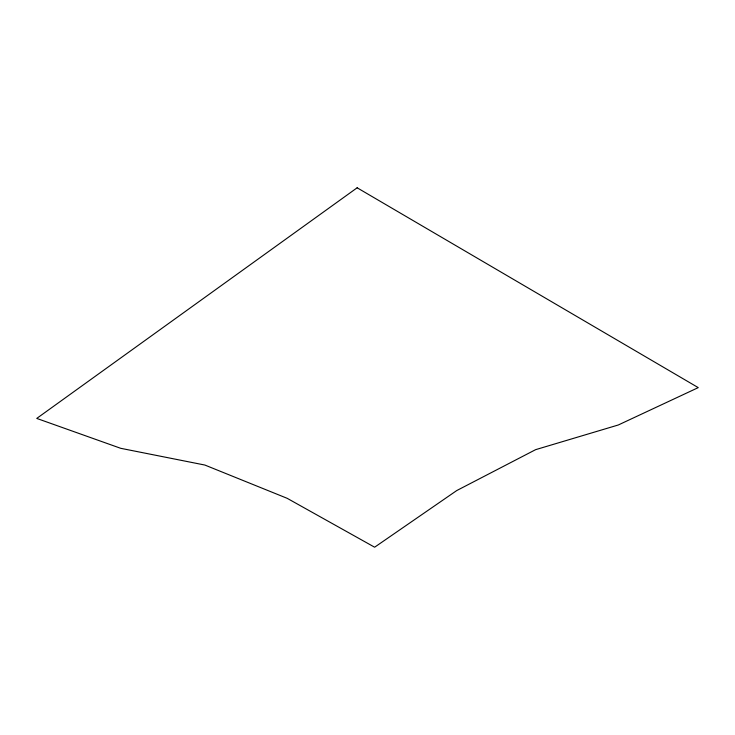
<?xml version="1.0" encoding="UTF-8"?>
<svg xmlns="http://www.w3.org/2000/svg" width="735" height="735" viewBox="0 0 735 735"><rect width="100%" height="100%" fill="white"/><g stroke="black" fill="none" stroke-linecap="round" stroke-linejoin="round"><path stroke-width="1.1" d="M357.146 187.792L36.75 418.417L120.724 448.313L204.881 465.053L287.146 498.302L374.629 547.207L456.747 490.557L535.631 449.655L618.3 424.986L698.25 387.621L357.146 187.792"/></g></svg>
